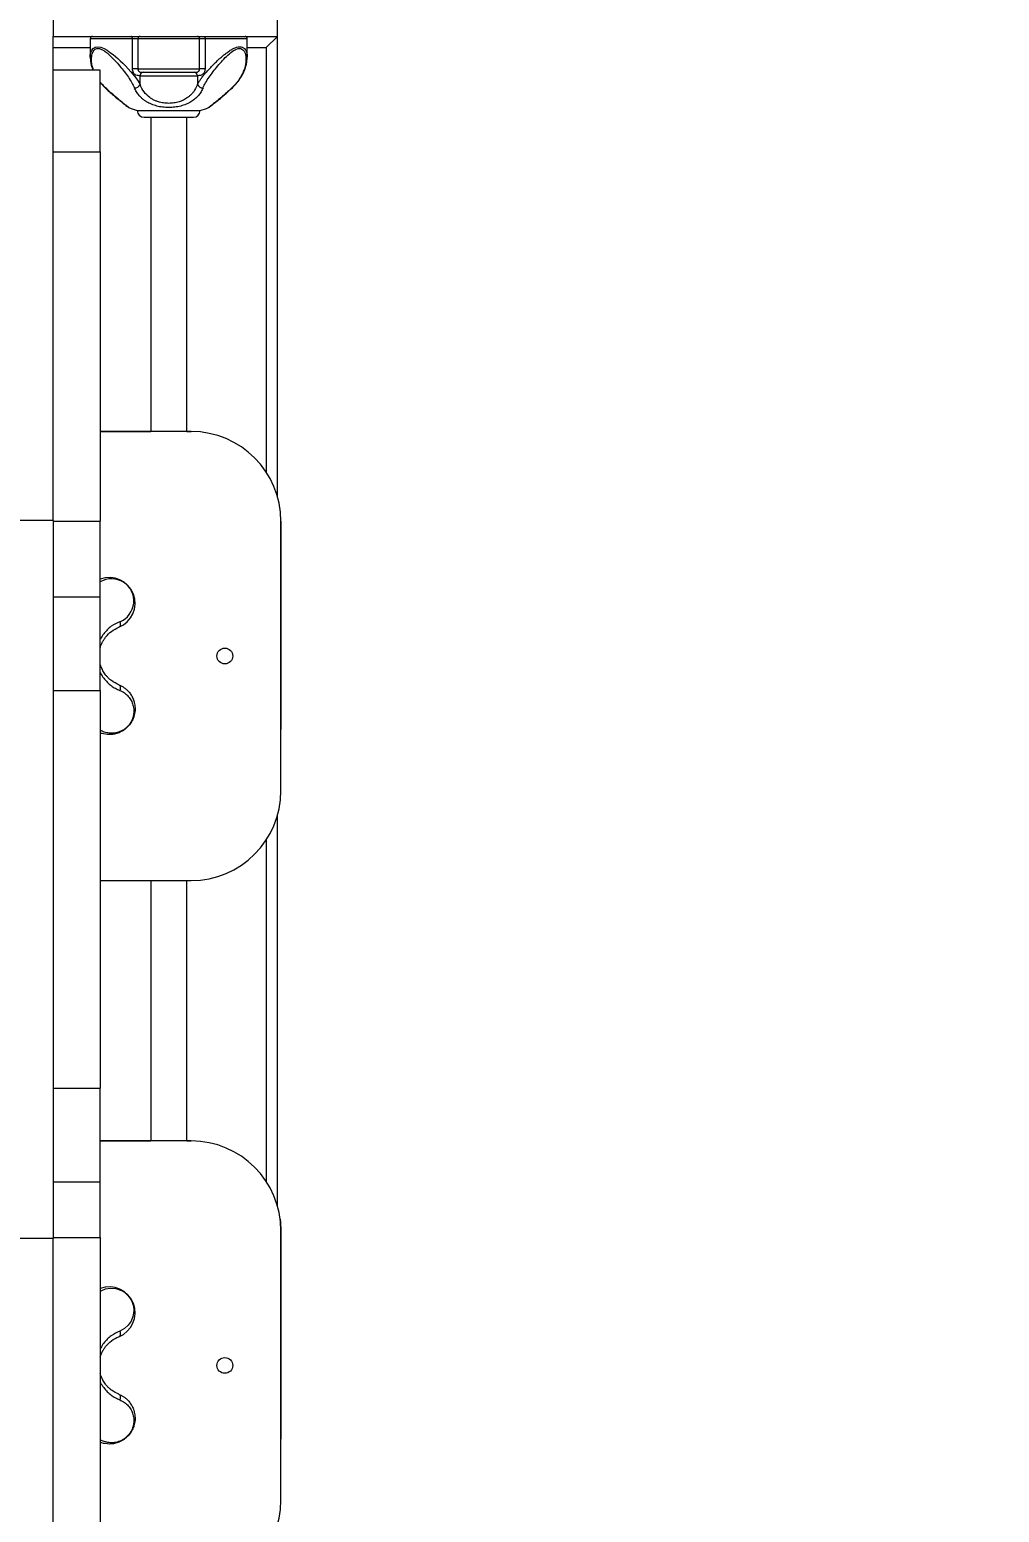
# Model space of a CAD drawing. Header units: millimetres. Extents: x -7083 to 7374, y -8368 to 7509.
# Drawn here: x -284 to 148, y -459 to 201 of the extents above; entities that cross this region are included whole.
import ezdxf

# ---------------------------------------------------------------- set-up
doc = ezdxf.new("R2010")
doc.units = ezdxf.units.MM
for name, color, linetype in [('DIKOM_ОБЪЕКТ', 7, 'Continuous'), ('DIKOM_РАЗМЕР_ЗОНА', 7, 'Continuous'), ('DIKOM_РАЗМЕР_ОБЪЕКТА', 7, 'Continuous')]:
    doc.layers.add(name, color=color, linetype=linetype)
doc.styles.add('style1', font='arial.ttf', dxfattribs={"width": 0.8})
doc.dimstyles.new('1-50', dxfattribs={"dimtxt": 300, "dimasz": 200, "dimexe": 100, "dimexo": 0, "dimgap": 100, "dimtad": 1, "dimtxsty": 'style1', "dimcen": 200, "dimclrd": 7, "dimclre": 7, "dimclrt": 7, "dimadec": 1, "dimazin": 2, "dimtfac": 1, "dimtmove": 0, "dimatfit": 2, "dimfxl": 0, "dimlwd": 25, "dimlwe": 18, "dimarcsym": 0})

# ---------------------------------------------------------------- blocks, each defined once
blk = doc.blocks.new('*D10')
at = {"layer": 'Defpoints', "color": 0, "transparency": 16777216}
for p in [(-5583.43, 647.96), (4593.55, 648.92), (4593.55, -5902.54)]:
    blk.add_point(p, dxfattribs=at)
at = {"layer": 'DIKOM_РАЗМЕР_ОБЪЕКТА', "color": 7, "lineweight": 18, "transparency": 16777216}
for p, q in [((-5583.43, 647.96), (-5583.43, -6002.54)), ((4593.55, 648.92), (4593.55, -6002.54))]:
    blk.add_line(p, q, dxfattribs=at)
at = {"layer": 'DIKOM_РАЗМЕР_ОБЪЕКТА', "color": 7, "lineweight": 25, "transparency": 16777216}
blk.add_line((-5383.43, -5902.54), (4393.55, -5902.54), dxfattribs=at)
at = {"layer": 'DIKOM_РАЗМЕР_ОБЪЕКТА', "color": 7, "transparency": 16777216}
for points in [[(-5383.43, -5869.2), (-5383.43, -5935.87), (-5583.43, -5902.54)], [(4393.55, -5869.2), (4393.55, -5935.87), (4593.55, -5902.54)]]:
    blk.add_solid(points, dxfattribs=at)
at = {"layer": 'DIKOM_РАЗМЕР_ОБЪЕКТА', "color": 7, "transparency": 16777216, "insert": (-226.13, -5649.37), "char_height": 300, "attachment_point": 5, "style": 'style1'}
blk.add_mtext('10150', dxfattribs=at)
blk = doc.blocks.new('*D11')
at = {"layer": 'Defpoints', "color": 0, "transparency": 16777216}
for p in [(-321.71, 5509.06), (-348.71, -4811.52), (5568.58, -4811.52)]:
    blk.add_point(p, dxfattribs=at)
at = {"layer": 'DIKOM_РАЗМЕР_ОБЪЕКТА', "color": 7, "lineweight": 18, "transparency": 16777216}
for p, q in [((-321.71, 5509.06), (5668.58, 5509.06)), ((-348.71, -4811.52), (5668.58, -4811.52))]:
    blk.add_line(p, q, dxfattribs=at)
at = {"layer": 'DIKOM_РАЗМЕР_ОБЪЕКТА', "color": 7, "lineweight": 25, "transparency": 16777216}
blk.add_line((5568.58, 5309.06), (5568.58, -4611.52), dxfattribs=at)
at = {"layer": 'DIKOM_РАЗМЕР_ОБЪЕКТА', "color": 7, "transparency": 16777216}
for points in [[(5535.25, 5309.06), (5601.91, 5309.06), (5568.58, 5509.06)], [(5535.25, -4611.52), (5601.91, -4611.52), (5568.58, -4811.52)]]:
    blk.add_solid(points, dxfattribs=at)
at = {"layer": 'DIKOM_РАЗМЕР_ОБЪЕКТА', "color": 7, "transparency": 16777216, "insert": (5315.31, 775.23), "char_height": 300, "attachment_point": 5, "rotation": 90, "style": 'style1'}
blk.add_mtext('10300', dxfattribs=at)
blk = doc.blocks.new('*D12')
at = {"layer": 'Defpoints', "color": 0, "transparency": 16777216}
for p in [(-621.71, 7509.06), (-373.6, -6811.53), (7273.89, -6811.53)]:
    blk.add_point(p, dxfattribs=at)
at = {"layer": 'DIKOM_РАЗМЕР_ЗОНА', "color": 7, "lineweight": 18, "transparency": 16777216}
for p, q in [((-621.71, 7509.06), (7373.89, 7509.06)), ((-373.6, -6811.53), (7373.89, -6811.53))]:
    blk.add_line(p, q, dxfattribs=at)
at = {"layer": 'DIKOM_РАЗМЕР_ЗОНА', "color": 7, "lineweight": 25, "transparency": 16777216}
blk.add_line((7273.89, 7309.06), (7273.89, -6611.53), dxfattribs=at)
at = {"layer": 'DIKOM_РАЗМЕР_ЗОНА', "color": 7, "transparency": 16777216}
for points in [[(7240.56, 7309.06), (7307.22, 7309.06), (7273.89, 7509.06)], [(7240.56, -6611.53), (7307.22, -6611.53), (7273.89, -6811.53)]]:
    blk.add_solid(points, dxfattribs=at)
at = {"layer": 'DIKOM_РАЗМЕР_ЗОНА', "color": 7, "transparency": 16777216, "insert": (7020.62, 1288.25), "char_height": 300, "attachment_point": 5, "rotation": 90, "style": 'style1'}
blk.add_mtext('14300', dxfattribs=at)
blk = doc.blocks.new('*D13')
at = {"layer": 'Defpoints', "color": 0, "transparency": 16777216}
for p in [(6593.53, 996.24), (-7083.43, 647.96), (6593.53, -8268.31)]:
    blk.add_point(p, dxfattribs=at)
at = {"layer": 'DIKOM_РАЗМЕР_ЗОНА', "color": 7, "lineweight": 18, "transparency": 16777216}
for p, q in [((6593.53, 996.24), (6593.53, -8368.31)), ((-7083.43, 647.96), (-7083.43, -8368.31))]:
    blk.add_line(p, q, dxfattribs=at)
at = {"layer": 'DIKOM_РАЗМЕР_ЗОНА', "color": 7, "lineweight": 25, "transparency": 16777216}
blk.add_line((-6883.43, -8268.31), (6393.53, -8268.31), dxfattribs=at)
at = {"layer": 'DIKOM_РАЗМЕР_ЗОНА', "color": 7, "transparency": 16777216}
for points in [[(-6883.43, -8234.97), (-6883.43, -8301.64), (-7083.43, -8268.31)], [(6393.53, -8234.97), (6393.53, -8301.64), (6593.53, -8268.31)]]:
    blk.add_solid(points, dxfattribs=at)
at = {"layer": 'DIKOM_РАЗМЕР_ЗОНА', "color": 7, "transparency": 16777216, "insert": (322.1, -8015.03), "char_height": 300, "attachment_point": 5, "style": 'style1'}
blk.add_mtext('13650', dxfattribs=at)

msp = doc.modelspace()

# ---------------------------------------------------------------- linework, layer by layer
at = {"layer": 'DIKOM_ОБЪЕКТ', "color": 7, "linetype": 'Continuous', "lineweight": 15}
for p, q in [((-273.712, 297.956), (-273.712, 197.956)), ((-173.712, 197.956), (-173.712, 297.956)), ((-273.712, -17.693), (-273.712, 197.956)), ((-273.712, 197.956), (-173.712, 197.956)), ((-273.712, 192.956), (-257.213, 192.956)), ((-257.213, 196.956), (-257.213, 188.741)), ((-257.213, 196.956), (-238.405, 196.956)), ((-238.405, 183.456), (-238.405, 196.956)), ((-238.405, 196.956), (-235.953, 196.956)), ((-235.953, 196.956), (-208.473, 196.956)), ((-235.953, 196.956), (-235.953, 183.456)), ((-208.473, 183.456), (-208.473, 196.956)), ((-208.473, 196.956), (-206.022, 196.956)), ((-206.022, 196.956), (-206.022, 183.456)), ((-206.022, 196.956), (-187.213, 196.956)), ((-187.213, 188.747), (-187.213, 196.956)), ((-187.213, 192.956), (-178.712, 192.956)), ((-178.712, 192.956), (-173.712, 197.956)), ((-178.712, 192.956), (-178.712, 3.818)), ((-173.712, -7.184), (-173.712, 197.956)), ((-187.213, 188.743), (-187.213, 188.747)), ((-252.712, 182.98), (-273.712, 182.98)), ((-252.712, 146.472), (-252.712, 182.98)), ((-235.953, 183.456), (-238.405, 183.456)), ((-235.953, 183.456), (-208.473, 183.456)), ((-235.632, 182.507), (-235.53, 182.403)), ((-235.014, 176.526), (-235.014, 180.456)), ((-235.014, 180.456), (-209.413, 180.456)), ((-209.413, 180.456), (-209.413, 176.526)), ((-206.022, 183.456), (-208.473, 183.456)), ((-252.712, 177.38), (-250.577, 175.08)), ((-236.213, 164.956), (-208.213, 164.956)), ((-230.213, 161.956), (-230.213, 21.957)), ((-214.213, 21.956), (-214.213, 161.956)), ((-273.712, 146.472), (-252.712, 146.472)), ((-252.712, 146.472), (-252.712, -18.025)), ((-252.712, 21.958), (-230.208, 21.957)), ((-212.212, 21.956), (-252.712, 21.956)), ((-230.208, 21.956), (-230.208, 21.957)), ((-214.213, 21.957), (-214.208, 21.957)), ((-214.208, 21.956), (-214.208, 21.957)), ((-214.208, 21.957), (-212.208, 21.957)), ((-273.712, -17.693), (-294.712, -17.693)), ((-273.712, -17.693), (-273.712, -337.472)), ((-273.712, -18.025), (-252.712, -18.025)), ((-252.712, -51.653), (-252.712, -18.025)), ((-172.209, -18.044), (-172.212, -110.801)), ((-172.212, -138.044), (-172.212, -18.044)), ((-273.712, -51.653), (-252.712, -51.653)), ((-252.712, -93.378), (-252.712, -51.653)), ((-273.712, -93.378), (-252.712, -93.378)), ((-252.712, -93.378), (-252.712, -270.508)), ((-173.712, -323.184), (-173.712, -148.895)), ((-178.712, -159.902), (-178.712, -312.182)), ((-252.712, -178.044), (-212.212, -178.044)), ((-230.213, -178.044), (-230.213, -294.043)), ((-214.213, -294.044), (-214.213, -178.044)), ((-273.712, -270.508), (-252.712, -270.508)), ((-252.712, -312.313), (-252.712, -270.508)), ((-252.712, -294.042), (-230.208, -294.043)), ((-212.212, -294.044), (-252.712, -294.044)), ((-230.208, -294.044), (-230.208, -294.043)), ((-214.213, -294.043), (-214.208, -294.043)), ((-214.208, -294.044), (-214.208, -294.043)), ((-214.208, -294.043), (-212.208, -294.043)), ((-273.712, -312.313), (-252.712, -312.313)), ((-252.712, -337.005), (-252.712, -312.313)), ((-172.209, -334.044), (-172.212, -426.801)), ((-172.212, -454.044), (-172.212, -334.044)), ((-273.712, -337.472), (-294.712, -337.472)), ((-273.712, -337.005), (-252.712, -337.005)), ((-273.712, -473.189), (-273.712, -337.472)), ((-252.712, -337.005), (-252.712, -472.79))]:
    msp.add_line(p, q, dxfattribs=at)
at = {"layer": 'DIKOM_ОБЪЕКТ', "color": 7, "linetype": 'Continuous', "lineweight": 15, "flags": 128}
for points in [[(-257.197, 188.694), (-257.16, 189.679), (-256.957, 190.702), (-256.513, 191.764), (-255.911, 192.54), (-255.011, 193.124), (-253.844, 193.338), (-252.481, 193.124), (-251.78, 192.879), (-251.029, 192.54), (-249.664, 191.762), (-248.123, 190.698), (-247.008, 189.833), (-245.925, 188.932), (-244.901, 188.034), (-243.885, 187.102), (-242.739, 186.007), (-241.509, 184.778), (-240.339, 183.552), (-239.129, 182.216), (-238.181, 181.108), (-236.893, 179.476), (-235.836, 177.953), (-235.014, 176.526), (-235.014, 176.526)], [(-238.405, 196.956), (-238.417, 197.151), (-238.453, 197.339), (-238.512, 197.511), (-238.591, 197.663), (-238.687, 197.787), (-238.797, 197.88), (-238.916, 197.937), (-239.04, 197.956)], [(-206.022, 196.956), (-206.01, 197.151), (-205.974, 197.339), (-205.915, 197.511), (-205.836, 197.663), (-205.74, 197.787), (-205.63, 197.88), (-205.51, 197.937), (-205.386, 197.956)], [(-250.36, 175.029), (-250.506, 175.036), (-250.577, 175.081)], [(-194.066, 175.029), (-193.921, 175.036), (-193.85, 175.081)], [(-244.064, -62.748), (-243.919, -63.133), (-243.829, -63.53), (-243.799, -63.919), (-243.829, -64.286), (-243.919, -64.615), (-244.065, -64.891), (-244.26, -65.103), (-244.496, -65.242)], [(-196.806, -81.52), (-197.211, -81.544), (-197.792, -81.495)], [(-244.496, -90.842), (-244.26, -90.981), (-244.065, -91.193), (-243.919, -91.469), (-243.829, -91.798), (-243.799, -92.165), (-243.829, -92.554), (-243.919, -92.951), (-244.064, -93.336)], [(-172.553, -328.809), (-172.402, -330.124), (-172.209, -334.044)], [(-252.712, -361.021), (-252.397, -360.802), (-250.363, -359.982), (-248.177, -359.629), (-245.81, -359.798), (-243.271, -360.66), (-241.951, -361.453), (-240.682, -362.527), (-239.669, -363.717), (-238.821, -365.118), (-238.472, -365.906), (-238.183, -366.753), (-237.964, -367.661), (-237.792, -369.205), (-237.863, -370.753), (-238.16, -372.222), (-238.979, -374.241), (-240.244, -376.059), (-241.939, -377.593), (-244.064, -378.748), (-244.064, -378.748)], [(-244.064, -378.748), (-243.919, -379.133), (-243.829, -379.53), (-243.799, -379.919), (-243.829, -380.286), (-243.919, -380.615), (-244.065, -380.891), (-244.26, -381.103), (-244.496, -381.242)], [(-196.806, -397.52), (-197.211, -397.544), (-197.792, -397.495)], [(-244.496, -406.842), (-244.26, -406.981), (-244.065, -407.193), (-243.919, -407.469), (-243.829, -407.798), (-243.799, -408.165), (-243.829, -408.554), (-243.919, -408.951), (-244.064, -409.336)]]:
    msp.add_lwpolyline(points, dxfattribs=at)
at = {"layer": 'DIKOM_ОБЪЕКТ', "color": 7, "linetype": 'Continuous', "lineweight": 15}
for centre in [(-197.212, -78.044), (-197.212, -394.044)]:
    msp.add_circle(centre, 3.5, dxfattribs=at)
for centre, radius, start, end in [((-256.213, 196.956), 1, 90, 180), ((-234.954, 196.956), 0.999, 90.037413, 180.037364), ((-209.473, 196.956), 0.999, 359.962636, 89.962587), ((-188.213, 196.956), 1, 0, 90), ((-234.471, 183.456), 1.5, 224.829325, 270), ((-233.564, 180.506), 1.451, 92.139198, 181.990259), ((-210.863, 180.506), 1.451, 358.009738, 87.860798), ((-209.955, 183.456), 1.5, 270, 315.135341), ((-237.318, 177.539), 2.517, 265.677643, 336.28046), ((-207.109, 177.539), 2.517, 203.71954, 274.322357), ((-222.213, 211.2), 48.317, 248.461252, 253.156755), ((-222.213, 211.2), 48.317, 286.843245, 291.538333), ((-233.213, 164.956), 3, 180, 270), ((-211.213, 164.956), 3, 270, 0), ((-212.212, -18.044), 40, 0, 90), ((-212.209, -18.043), 40, 359.998597, 89.998597), ((-248.705, -54.544), 11.495, 291.474686, 110.399614), ((-247.673, -53.535), 9.894, 291.388041, 120.617256), ((-212.212, -138.044), 40, 270, 0), ((-212.212, -334.044), 40, 0, 90), ((-248.705, -370.544), 11.495, 291.474686, 110.399614), ((-212.212, -454.044), 40, 270, 0)]:
    msp.add_arc(centre, radius, start, end, dxfattribs=at)
for points, knots in [([(-255.684, 182.98), (-255.9, 183.586), (-256.414, 185.03), (-256.702, 187.297), (-256.591, 189.321), (-256.154, 190.761), (-255.699, 191.558), (-255.217, 192.058), (-254.633, 192.442), (-253.737, 192.654), (-252.464, 192.377), (-251.132, 191.67), (-249.836, 190.721), (-248.177, 189.278), (-246.209, 187.275), (-244.012, 184.775), (-241.975, 182.242), (-240.158, 179.742), (-238.576, 177.294), (-237.864, 175.784), (-237.508, 175.029)], [0, 0, 0, 0, 0.0565215, 0.1345732, 0.2133812, 0.2555921, 0.2922147, 0.3140188, 0.3342068, 0.3713516, 0.4108519, 0.4503853, 0.4898289, 0.5293826, 0.6078667, 0.6866266, 0.7647774, 0.8433329, 0.9216082, 1, 1, 1, 1]), ([(-209.413, 176.526), (-209.227, 176.872), (-208.843, 177.586), (-208.102, 178.705), (-207.236, 179.888), (-206.303, 181.051), (-205.247, 182.286), (-204.13, 183.517), (-202.914, 184.791), (-201.64, 186.064), (-200.36, 187.281), (-199.006, 188.508), (-197.679, 189.636), (-196.239, 190.767), (-194.829, 191.749), (-193.363, 192.597), (-191.931, 193.187), (-190.547, 193.413), (-189.57, 193.226), (-188.924, 192.887), (-188.388, 192.459), (-187.852, 191.747), (-187.468, 190.81), (-187.273, 189.842), (-187.204, 189.172), (-187.219, 188.791), (-187.222, 188.72)], [0, 0, 0, 0, 0.0443829, 0.0918032, 0.1357813, 0.1837973, 0.2255585, 0.2753177, 0.3213871, 0.3670948, 0.4169102, 0.4580945, 0.5074317, 0.5502352, 0.5993375, 0.6422725, 0.6884429, 0.7346694, 0.7808566, 0.8033529, 0.8270817, 0.8700993, 0.9193129, 0.9557017, 0.991747, 1, 1, 1, 1]), ([(-206.919, 175.029), (-206.562, 175.786), (-205.846, 177.303), (-204.258, 179.757), (-202.432, 182.267), (-200.398, 184.795), (-198.196, 187.299), (-195.846, 189.685), (-193.718, 191.446), (-191.946, 192.384), (-190.674, 192.654), (-189.582, 192.389), (-188.894, 191.78), (-188.449, 191.081), (-188.161, 190.405), (-187.896, 189.425), (-187.752, 188.102), (-187.826, 186.464), (-188.174, 184.499), (-188.909, 182.242), (-190.177, 179.742), (-191.851, 177.294), (-193.327, 175.784), (-194.066, 175.029)], [0, 0, 0, 0, 0.0624888, 0.1251099, 0.1874654, 0.2499962, 0.312054, 0.3747131, 0.437206, 0.4686042, 0.5000429, 0.5295644, 0.5628847, 0.5818938, 0.6027714, 0.6257313, 0.6661566, 0.7085936, 0.7508413, 0.8129778, 0.8754362, 0.9376718, 1, 1, 1, 1]), ([(-257.213, 188.742), (-257.164, 187.893), (-257.079, 186.427), (-256.582, 184.441), (-256.186, 183.399), (-256.027, 182.98)], [0, 0, 0, 0, 0.4521586, 0.7799455, 1, 1, 1, 1]), ([(-193.85, 175.08), (-193.083, 175.865), (-191.693, 177.286), (-190.234, 179.351), (-189.291, 180.977), (-188.696, 182.219), (-188.219, 183.385), (-187.754, 184.797), (-187.319, 186.67), (-187.251, 188), (-187.213, 188.742)], [0, 0, 0, 0, 0.1890991, 0.3425284, 0.4621991, 0.5463415, 0.6123253, 0.7079693, 0.837132, 1, 1, 1, 1]), ([(-235.014, 180.456), (-235.266, 180.452), (-235.769, 180.444), (-236.694, 180.592), (-237.461, 181.095), (-237.969, 181.714), (-238.333, 182.524), (-238.381, 183.145), (-238.405, 183.456)], [0, 0, 0, 0, 0.2503068, 0.4993424, 0.6292317, 0.7494569, 0.8744471, 1, 1, 1, 1]), ([(-235.953, 183.456), (-235.951, 183.391), (-235.946, 183.262), (-235.898, 183.008), (-235.793, 182.732), (-235.684, 182.58), (-235.632, 182.507)], [0, 0, 0, 0, 0.1643261, 0.3296919, 0.6794012, 1, 1, 1, 1]), ([(-234.379, 181.956), (-234.399, 181.956), (-234.466, 181.956), (-233.792, 181.956), (-232.45, 181.956), (-230.476, 181.956), (-228.003, 181.956), (-225.18, 181.956), (-223.192, 181.956), (-222.213, 181.956)], [0, 0, 0, 0, 0.0707942, 0.2279757, 0.3805295, 0.5330832, 0.6902647, 0.8474462, 1, 1, 1, 1]), ([(-222.213, 181.956), (-221.234, 181.956), (-219.247, 181.956), (-216.423, 181.956), (-213.95, 181.956), (-211.977, 181.956), (-210.635, 181.956), (-209.961, 181.956), (-210.027, 181.956), (-210.048, 181.956)], [0, 0, 0, 0, 0.1525538, 0.3097353, 0.4669168, 0.6194705, 0.7720243, 0.9292058, 1, 1, 1, 1]), ([(-206.022, 183.456), (-206.046, 183.145), (-206.094, 182.524), (-206.458, 181.713), (-206.967, 181.094), (-207.736, 180.593), (-208.464, 180.47), (-209.053, 180.455), (-209.293, 180.456), (-209.413, 180.456)], [0, 0, 0, 0, 0.1253502, 0.2506739, 0.3709591, 0.5009539, 0.7497427, 0.8748392, 1, 1, 1, 1]), ([(-208.974, 182.322), (-208.974, 182.322), (-208.949, 182.334), (-208.922, 182.368), (-208.896, 182.403)], [0, 0, 0, 0, 0.0072066, 1, 1, 1, 1]), ([(-208.896, 182.403), (-208.861, 182.436), (-208.772, 182.522), (-208.632, 182.739), (-208.528, 183.009), (-208.48, 183.263), (-208.476, 183.392), (-208.473, 183.456)], [0, 0, 0, 0, 0.1692501, 0.4366175, 0.7265168, 0.8636802, 1, 1, 1, 1]), ([(-250.36, 175.029), (-251.134, 175.777), (-252.009, 176.622), (-252.639, 177.542), (-252.712, 177.647)], [0, 0, 0, 0, 0.8851316, 1, 1, 1, 1]), ([(-250.577, 175.08), (-249.95, 174.497), (-248.699, 173.332), (-246.876, 171.732), (-245.153, 170.273), (-243.592, 168.998), (-242.257, 167.937), (-241.24, 167.147), (-240.574, 166.638), (-240.497, 166.58), (-240.46, 166.551)], [0, 0, 0, 0, 0.1268586, 0.2534024, 0.3794606, 0.505265, 0.630448, 0.7556751, 0.8799864, 1, 1, 1, 1]), ([(-239.953, 166.259), (-239.993, 166.29), (-240.076, 166.353), (-240.767, 166.881), (-241.816, 167.696), (-243.19, 168.787), (-244.795, 170.098), (-246.555, 171.588), (-248.424, 173.227), (-249.708, 174.422), (-250.36, 175.029)], [0, 0, 0, 0, 0.1223061, 0.2473055, 0.3729254, 0.4981471, 0.623621, 0.7489877, 0.8724189, 1, 1, 1, 1]), ([(-222.213, 166.255), (-223.124, 166.287), (-224.496, 166.335), (-226.272, 166.63), (-227.981, 167.021), (-230.006, 167.71), (-231.891, 168.671), (-233.349, 169.66), (-234.462, 170.595), (-235.583, 171.771), (-236.664, 173.233), (-237.221, 174.418), (-237.508, 175.029)], [0, 0, 0, 0, 0.1240504, 0.1867432, 0.2503831, 0.3728898, 0.5007631, 0.5811906, 0.6645245, 0.7511624, 0.8716295, 1, 1, 1, 1]), ([(-222.213, 168.116), (-222.998, 168.148), (-224.182, 168.197), (-225.707, 168.496), (-226.923, 168.825), (-228.184, 169.293), (-229.462, 169.923), (-231.322, 171.109), (-233.504, 173.206), (-234.491, 175.377), (-235.014, 176.526)], [0, 0, 0, 0, 0.1240351, 0.1870684, 0.2511466, 0.3318805, 0.4153267, 0.5019656, 0.7365325, 1, 1, 1, 1]), ([(-209.413, 176.526), (-209.933, 175.37), (-210.614, 173.857), (-211.992, 172.25), (-212.859, 171.413), (-214.028, 170.491), (-215.575, 169.565), (-217.624, 168.752), (-219.855, 168.218), (-221.433, 168.149), (-222.213, 168.116)], [0, 0, 0, 0, 0.2643445, 0.3459583, 0.4245194, 0.5002324, 0.6286691, 0.750488, 0.8766631, 1, 1, 1, 1]), ([(-206.919, 175.029), (-207.198, 174.433), (-207.755, 173.242), (-208.974, 171.59), (-210.477, 170.097), (-212.318, 168.781), (-214.437, 167.702), (-216.862, 166.886), (-219.474, 166.355), (-221.305, 166.288), (-222.213, 166.255)], [0, 0, 0, 0, 0.1251323, 0.2502609, 0.3787913, 0.500352, 0.6280766, 0.7504607, 0.8762798, 1, 1, 1, 1]), ([(-194.066, 175.029), (-195.335, 173.863), (-197.253, 172.102), (-199.595, 170.13), (-201.198, 168.817), (-202.563, 167.733), (-203.64, 166.896), (-204.28, 166.406), (-204.552, 166.2), (-204.476, 166.258), (-204.474, 166.259)], [0, 0, 0, 0, 0.2478669, 0.3745976, 0.4975929, 0.6225502, 0.7474306, 0.8720058, 0.9970907, 1, 1, 1, 1]), ([(-203.975, 166.545), (-203.93, 166.579), (-203.84, 166.647), (-203.154, 167.172), (-202.128, 167.97), (-200.789, 169.033), (-199.228, 170.312), (-196.944, 172.237), (-195.087, 173.943), (-193.85, 175.08)], [0, 0, 0, 0, 0.1243911, 0.2484763, 0.3731634, 0.4982781, 0.6239715, 0.749402, 1, 1, 1, 1]), ([(-240.452, 166.545), (-240.372, 166.487), (-240.214, 166.372), (-240.035, 166.294), (-239.947, 166.255)], [0, 0, 0, 0, 0.5082252, 1, 1, 1, 1]), ([(-204.479, 166.255), (-204.391, 166.294), (-204.213, 166.372), (-204.055, 166.487), (-203.975, 166.545)], [0, 0, 0, 0, 0.4917748, 1, 1, 1, 1]), ([(-233.213, 161.956), (-233.178, 161.956), (-233.104, 161.956), (-232.492, 161.956), (-231.477, 161.956), (-230.046, 161.956), (-228.288, 161.956), (-226.316, 161.956), (-224.266, 161.956), (-222.884, 161.956), (-222.213, 161.956)], [0, 0, 0, 0, 0.116516, 0.2400113, 0.3686408, 0.5, 0.6313592, 0.7599887, 0.883484, 1, 1, 1, 1]), ([(-222.213, 161.956), (-221.542, 161.956), (-220.16, 161.956), (-218.11, 161.956), (-216.139, 161.956), (-214.38, 161.956), (-212.949, 161.956), (-211.934, 161.956), (-211.322, 161.956), (-211.249, 161.956), (-211.213, 161.956)], [0, 0, 0, 0, 0.116516, 0.2400113, 0.3686408, 0.5, 0.6313592, 0.7599887, 0.883484, 1, 1, 1, 1]), ([(-244.064, -62.748), (-245.332, -63.35), (-247.249, -64.26), (-249.599, -66.269), (-251.178, -68.099), (-252.238, -69.592), (-252.647, -70.549), (-252.712, -70.701)], [0, 0, 0, 0, 0.3836397, 0.5797889, 0.7701568, 0.9635613, 1, 1, 1, 1]), ([(-252.712, -74.388), (-252.616, -74.062), (-252.382, -73.261), (-251.866, -72.055), (-251.169, -70.779), (-249.876, -68.925), (-247.653, -66.748), (-245.589, -65.763), (-244.496, -65.242)], [0, 0, 0, 0, 0.0690637, 0.1694278, 0.2731645, 0.3808671, 0.6725019, 1, 1, 1, 1]), ([(-244.496, -90.842), (-245.598, -90.321), (-247.039, -89.639), (-248.696, -88.257), (-249.575, -87.388), (-250.566, -86.217), (-251.567, -84.658), (-252.37, -82.988), (-252.627, -81.889), (-252.712, -81.527)], [0, 0, 0, 0, 0.3262858, 0.4270095, 0.5239592, 0.617389, 0.775901, 0.9262432, 1, 1, 1, 1]), ([(-252.712, -85.394), (-252.66, -85.516), (-252.267, -86.448), (-251.215, -87.934), (-249.635, -89.785), (-247.868, -91.276), (-246.001, -92.492), (-244.717, -93.052), (-244.064, -93.336)], [0, 0, 0, 0, 0.0293518, 0.2231825, 0.4174034, 0.6114582, 0.8025173, 1, 1, 1, 1]), ([(-244.496, -90.842), (-244.121, -91.004), (-243.345, -91.338), (-242.258, -91.996), (-241.358, -92.678), (-240.625, -93.351), (-240.028, -93.985), (-239.442, -94.712), (-238.944, -95.451), (-238.487, -96.253), (-238.088, -97.099), (-237.768, -97.972), (-237.497, -98.931), (-237.3, -99.959), (-237.198, -101.157), (-237.22, -102.387), (-237.381, -103.655), (-237.702, -104.956), (-238.157, -106.167), (-238.713, -107.261), (-239.551, -108.572), (-240.641, -109.806), (-241.898, -110.832), (-242.87, -111.47), (-243.877, -111.996), (-245.203, -112.532), (-246.846, -112.958), (-248.091, -113.014), (-248.712, -113.042)], [0, 0, 0, 0, 0.0390534, 0.0806736, 0.1248937, 0.1523669, 0.1823182, 0.2147511, 0.2496685, 0.2759204, 0.3122219, 0.348769, 0.3744229, 0.4175257, 0.4584547, 0.4985766, 0.5417462, 0.583538, 0.6240376, 0.6565947, 0.686723, 0.7493468, 0.7799579, 0.8122341, 0.8422672, 0.875051, 0.937759, 1, 1, 1, 1]), ([(-244.064, -93.336), (-243.324, -93.694), (-241.841, -94.409), (-240.165, -95.997), (-238.896, -97.823), (-238.078, -99.858), (-237.713, -102.058), (-237.835, -104.05), (-238.271, -105.713), (-238.726, -106.816), (-239.208, -107.692), (-239.792, -108.574), (-240.688, -109.629), (-241.961, -110.693), (-243.293, -111.475), (-244.589, -111.999), (-246.247, -112.421), (-248.219, -112.547), (-250.4, -112.146), (-251.914, -111.636), (-252.612, -111.136), (-252.712, -111.065)], [0, 0, 0, 0, 0.0758854, 0.1519315, 0.2276549, 0.3035913, 0.3789533, 0.4550455, 0.4958018, 0.5311624, 0.5522151, 0.5717074, 0.6075722, 0.6457113, 0.6838823, 0.7219667, 0.7601573, 0.8359368, 0.9119826, 0.9874402, 1, 1, 1, 1]), ([(-248.712, -113.042), (-249.851, -112.946), (-251.052, -112.845), (-252.346, -112.459), (-252.555, -112.345), (-252.712, -112.26)], [0, 0, 0, 0, 0.8244212, 0.8682765, 1, 1, 1, 1]), ([(-244.064, -378.748), (-245.332, -379.35), (-247.249, -380.26), (-249.599, -382.269), (-251.178, -384.099), (-252.238, -385.592), (-252.647, -386.549), (-252.712, -386.701)], [0, 0, 0, 0, 0.3836397, 0.5797889, 0.7701568, 0.9635613, 1, 1, 1, 1]), ([(-252.712, -390.388), (-252.616, -390.062), (-252.382, -389.261), (-251.866, -388.055), (-251.169, -386.779), (-249.876, -384.925), (-247.653, -382.748), (-245.589, -381.763), (-244.496, -381.242)], [0, 0, 0, 0, 0.0690637, 0.1694278, 0.2731645, 0.3808671, 0.6725019, 1, 1, 1, 1]), ([(-244.496, -406.842), (-245.598, -406.321), (-247.039, -405.639), (-248.696, -404.257), (-249.575, -403.388), (-250.566, -402.217), (-251.567, -400.658), (-252.37, -398.988), (-252.627, -397.889), (-252.712, -397.527)], [0, 0, 0, 0, 0.3262858, 0.4270095, 0.5239592, 0.617389, 0.775901, 0.9262432, 1, 1, 1, 1]), ([(-252.712, -401.394), (-252.66, -401.516), (-252.267, -402.448), (-251.215, -403.934), (-249.635, -405.785), (-247.868, -407.276), (-246.001, -408.492), (-244.717, -409.052), (-244.064, -409.336)], [0, 0, 0, 0, 0.0293518, 0.2231825, 0.4174034, 0.6114582, 0.8025173, 1, 1, 1, 1]), ([(-244.064, -409.336), (-243.324, -409.694), (-241.841, -410.409), (-240.165, -411.997), (-238.896, -413.823), (-238.078, -415.858), (-237.713, -418.058), (-237.835, -420.05), (-238.271, -421.713), (-238.726, -422.816), (-239.208, -423.692), (-239.792, -424.574), (-240.688, -425.629), (-241.961, -426.693), (-243.293, -427.475), (-244.589, -427.999), (-246.247, -428.421), (-248.219, -428.547), (-250.4, -428.146), (-251.914, -427.636), (-252.612, -427.136), (-252.712, -427.065)], [0, 0, 0, 0, 0.0758854, 0.1519315, 0.2276549, 0.3035913, 0.3789533, 0.4550455, 0.4958018, 0.5311624, 0.5522151, 0.5717074, 0.6075722, 0.6457113, 0.6838823, 0.7219667, 0.7601573, 0.8359368, 0.9119826, 0.9874402, 1, 1, 1, 1]), ([(-244.496, -406.842), (-244.121, -407.004), (-243.345, -407.338), (-242.258, -407.996), (-241.358, -408.678), (-240.625, -409.351), (-240.028, -409.985), (-239.442, -410.712), (-238.944, -411.451), (-238.487, -412.253), (-238.088, -413.099), (-237.768, -413.972), (-237.497, -414.931), (-237.3, -415.959), (-237.198, -417.157), (-237.22, -418.387), (-237.381, -419.655), (-237.702, -420.956), (-238.157, -422.167), (-238.713, -423.261), (-239.551, -424.572), (-240.641, -425.806), (-241.898, -426.832), (-242.87, -427.47), (-243.877, -427.996), (-245.203, -428.532), (-246.846, -428.958), (-248.091, -429.014), (-248.712, -429.042)], [0, 0, 0, 0, 0.0390534, 0.0806736, 0.1248937, 0.1523669, 0.1823182, 0.2147511, 0.2496685, 0.2759204, 0.3122219, 0.348769, 0.3744229, 0.4175257, 0.4584547, 0.4985766, 0.5417462, 0.583538, 0.6240376, 0.6565947, 0.686723, 0.7493468, 0.7799579, 0.8122341, 0.8422672, 0.875051, 0.937759, 1, 1, 1, 1]), ([(-248.712, -429.042), (-249.851, -428.946), (-251.052, -428.845), (-252.346, -428.459), (-252.555, -428.345), (-252.712, -428.26)], [0, 0, 0, 0, 0.8244212, 0.8682765, 1, 1, 1, 1])]:
    msp.add_open_spline(points, degree=3, knots=knots, dxfattribs=at)

# ---------------------------------------------------------------- dimensions: what is measured, and where the dimension line sits
at = {"layer": 'DIKOM_РАЗМЕР_ЗОНА'}
dim = msp.add_linear_dim(base=(7273.891, -6811.526), p1=(-621.712, 7509.064), p2=(-373.605, -6811.526), angle=90, text='14300', dimstyle='1-50', dxfattribs=at)
dim.commit()
dim.dimension.update_dxf_attribs({"geometry": '*D12', "text_midpoint": (7273.891, 1288.251), "dimtype": 160})
dim = msp.add_linear_dim(base=(6593.528, -8268.308), p1=(-7083.425, 647.956), p2=(6593.528, 996.237), text='13650', dimstyle='1-50', dxfattribs=at)
dim.commit()
dim.dimension.update_dxf_attribs({"geometry": '*D13', "text_midpoint": (322.101, -8268.308), "dimtype": 160})
at = {"layer": 'DIKOM_РАЗМЕР_ОБЪЕКТА'}
dim = msp.add_linear_dim(base=(5568.58, -4811.525), p1=(-321.712, 5509.064), p2=(-348.712, -4811.525), angle=90, text='10300', dimstyle='1-50', dxfattribs=at)
dim.commit()
dim.dimension.update_dxf_attribs({"geometry": '*D11', "text_midpoint": (5568.58, 775.227), "dimtype": 160})
dim = msp.add_linear_dim(base=(4593.55, -5902.538), p1=(-5583.425, 647.956), p2=(4593.55, 648.921), text='10150', dimstyle='1-50', dxfattribs=at)
dim.commit()
dim.dimension.update_dxf_attribs({"geometry": '*D10', "text_midpoint": (-226.127, -5902.538), "dimtype": 160})

doc.saveas('drawing.dxf')
